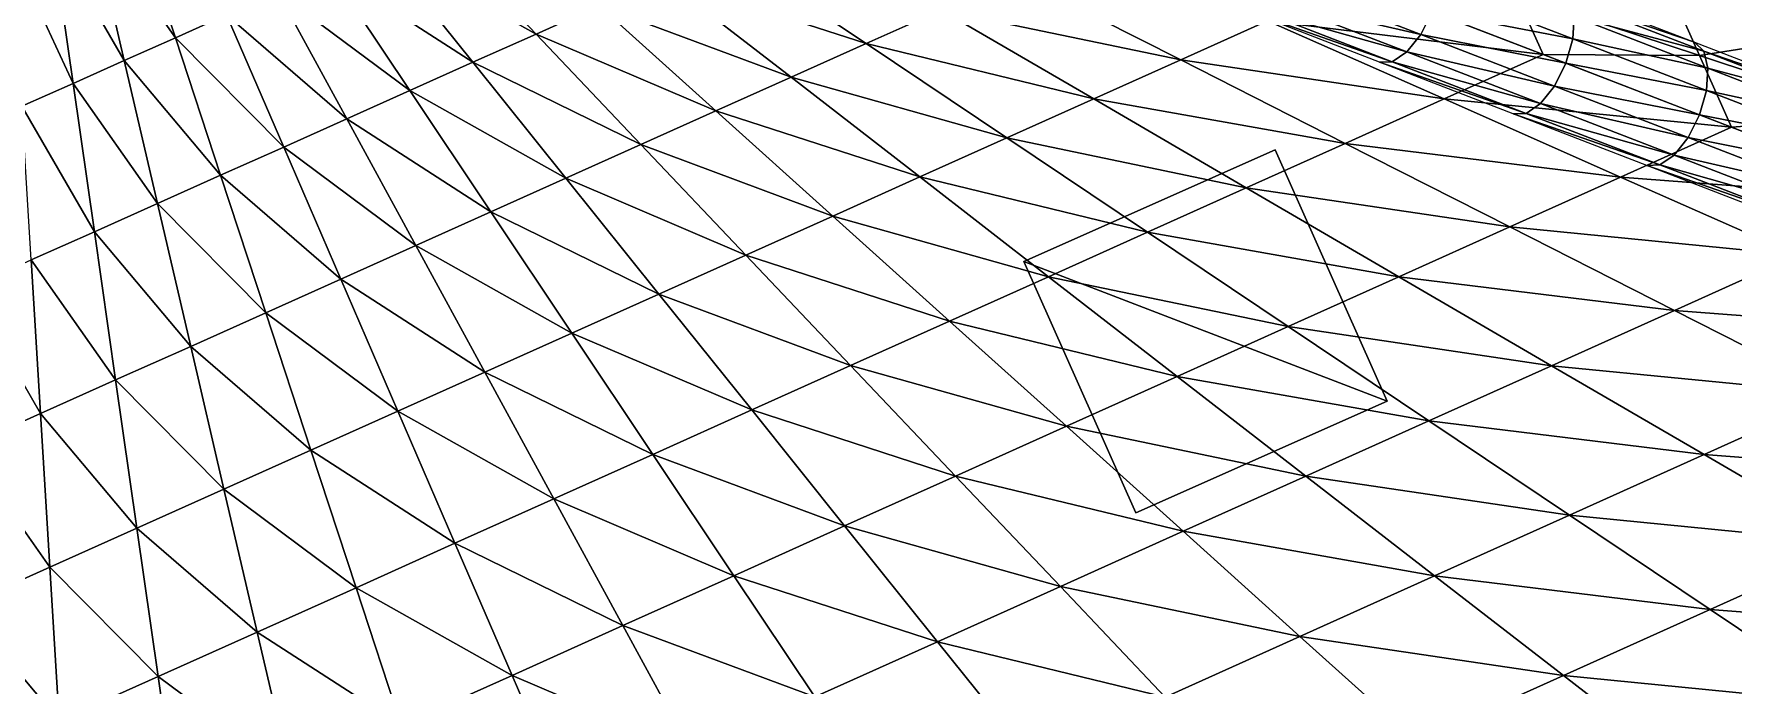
# Model space of a CAD drawing. Header units: metres. Extents: x -32.6 to 43.8, y -33.1 to 27.7.
# Drawn here: x -0.993 to 2.093, y 0.325 to 1.509 of the extents above; entities that cross this region are included whole.
import ezdxf

# ---------------------------------------------------------------- set-up
doc = ezdxf.new("R2010")
doc.units = ezdxf.units.M
for name, color, linetype in [('HREBENACE', 1, 'CONTINUOUS'), ('KOMINY', 3, 'CONTINUOUS'), ('STRECHA_JIH', 6, 'CONTINUOUS'), ('STRECHA_VYCHOD', 1, 'CONTINUOUS')]:
    doc.layers.add(name, color=color, linetype=linetype)

msp = doc.modelspace()

# ---------------------------------------------------------------- linework, layer by layer
at = {"layer": 'HREBENACE'}
for points in [[(-1.2347, 1.4736, 11.6981), (-1.2505, 1.5092, 11.7241), (-0.9893, 1.6255, 11.7241)], [(-1.2347, 1.4736, 11.6981), (-0.9893, 1.6255, 11.7241), (-0.9734, 1.5899, 11.6981)], [(-1.2241, 1.4499, 11.6591), (-1.2347, 1.4736, 11.6981), (-0.9734, 1.5899, 11.6981)], [(-1.2241, 1.4499, 11.6591), (-0.9734, 1.5899, 11.6981), (-0.9629, 1.5661, 11.6591)], [(1.5263, 1.5081, 10.8841), (1.258, 1.57, 10.999), (1.2834, 1.6019, 11.022)], [(1.5468, 1.5494, 10.8922), (1.5263, 1.5081, 10.8841), (1.2834, 1.6019, 11.022)], [(1.8022, 1.4999, 10.7463), (1.5468, 1.5494, 10.8922), (1.5594, 1.5938, 10.8841)], [(1.8049, 1.5406, 10.7233), (1.8022, 1.4999, 10.7463), (1.5594, 1.5938, 10.8841)], [(2.0234, 1.4939, 10.5104), (1.7973, 1.5715, 10.6889), (1.7806, 1.5877, 10.6483)], [(-1.2204, 1.4415, 11.6132), (-1.2241, 1.4499, 11.6591), (-0.9629, 1.5661, 11.6591)], [(-1.2204, 1.4415, 11.6132), (-0.9629, 1.5661, 11.6591), (-0.9591, 1.5578, 11.6132)], [(1.4745, 1.4584, 10.8267), (1.2083, 1.5515, 10.924), (1.2316, 1.5523, 10.9646)], [(1.4745, 1.4584, 10.8267), (1.4512, 1.4577, 10.7861), (1.2083, 1.5515, 10.924)], [(1.5009, 1.4762, 10.8611), (1.2316, 1.5523, 10.9646), (1.258, 1.57, 10.999)], [(1.5009, 1.4762, 10.8611), (1.4745, 1.4584, 10.8267), (1.2316, 1.5523, 10.9646)], [(1.5263, 1.5081, 10.8841), (1.5009, 1.4762, 10.8611), (1.258, 1.57, 10.999)], [(1.7897, 1.4556, 10.7543), (1.5263, 1.5081, 10.8841), (1.5468, 1.5494, 10.8922)], [(1.8022, 1.4999, 10.7463), (1.7897, 1.4556, 10.7543), (1.5468, 1.5494, 10.8922)], [(2.0234, 1.4939, 10.5104), (2.0402, 1.4777, 10.551), (1.7973, 1.5715, 10.6889)], [(2.0402, 1.4777, 10.551), (1.8049, 1.5406, 10.7233), (1.7973, 1.5715, 10.6889)], [(2.0478, 1.4468, 10.5854), (1.8022, 1.4999, 10.7463), (1.8049, 1.5406, 10.7233)], [(2.0402, 1.4777, 10.551), (2.0478, 1.4468, 10.5854), (1.8049, 1.5406, 10.7233)], [(1.7692, 1.4143, 10.7463), (1.5009, 1.4762, 10.8611), (1.5263, 1.5081, 10.8841)], [(1.7897, 1.4556, 10.7543), (1.7692, 1.4143, 10.7463), (1.5263, 1.5081, 10.8841)], [(2.0451, 1.4061, 10.6084), (1.7897, 1.4556, 10.7543), (1.8022, 1.4999, 10.7463)], [(2.0478, 1.4468, 10.5854), (2.0451, 1.4061, 10.6084), (1.8022, 1.4999, 10.7463)], [(2.2663, 1.4001, 10.3726), (2.0402, 1.4777, 10.551), (2.0234, 1.4939, 10.5104)], [(1.7174, 1.3646, 10.6889), (1.4512, 1.4577, 10.7861), (1.4745, 1.4584, 10.8267)], [(1.7174, 1.3646, 10.6889), (1.6941, 1.3639, 10.6483), (1.4512, 1.4577, 10.7861)], [(1.7438, 1.3823, 10.7233), (1.4745, 1.4584, 10.8267), (1.5009, 1.4762, 10.8611)], [(1.7438, 1.3823, 10.7233), (1.7174, 1.3646, 10.6889), (1.4745, 1.4584, 10.8267)], [(1.7692, 1.4143, 10.7463), (1.7438, 1.3823, 10.7233), (1.5009, 1.4762, 10.8611)], [(2.0326, 1.3618, 10.6165), (1.7692, 1.4143, 10.7463), (1.7897, 1.4556, 10.7543)], [(2.0451, 1.4061, 10.6084), (2.0326, 1.3618, 10.6165), (1.7897, 1.4556, 10.7543)], [(2.2663, 1.4001, 10.3726), (2.2831, 1.3838, 10.4132), (2.0402, 1.4777, 10.551)], [(2.2831, 1.3838, 10.4132), (2.0478, 1.4468, 10.5854), (2.0402, 1.4777, 10.551)], [(2.2907, 1.353, 10.4476), (2.0451, 1.4061, 10.6084), (2.0478, 1.4468, 10.5854)], [(2.2831, 1.3838, 10.4132), (2.2907, 1.353, 10.4476), (2.0478, 1.4468, 10.5854)], [(2.0121, 1.3205, 10.6084), (1.7438, 1.3823, 10.7233), (1.7692, 1.4143, 10.7463)], [(2.0326, 1.3618, 10.6165), (2.0121, 1.3205, 10.6084), (1.7692, 1.4143, 10.7463)], [(2.288, 1.3123, 10.4706), (2.0326, 1.3618, 10.6165), (2.0451, 1.4061, 10.6084)], [(2.2907, 1.353, 10.4476), (2.288, 1.3123, 10.4706), (2.0451, 1.4061, 10.6084)], [(1.9603, 1.2708, 10.551), (1.6941, 1.3639, 10.6483), (1.7174, 1.3646, 10.6889)], [(1.9603, 1.2708, 10.551), (1.937, 1.27, 10.5104), (1.6941, 1.3639, 10.6483)], [(1.9867, 1.2885, 10.5854), (1.7174, 1.3646, 10.6889), (1.7438, 1.3823, 10.7233)], [(1.9867, 1.2885, 10.5854), (1.9603, 1.2708, 10.551), (1.7174, 1.3646, 10.6889)], [(2.0121, 1.3205, 10.6084), (1.9867, 1.2885, 10.5854), (1.7438, 1.3823, 10.7233)], [(2.2755, 1.2679, 10.4786), (2.0121, 1.3205, 10.6084), (2.0326, 1.3618, 10.6165)], [(2.288, 1.3123, 10.4706), (2.2755, 1.2679, 10.4786), (2.0326, 1.3618, 10.6165)], [(2.2549, 1.2266, 10.4706), (1.9867, 1.2885, 10.5854), (2.0121, 1.3205, 10.6084)], [(2.2755, 1.2679, 10.4786), (2.2549, 1.2266, 10.4706), (2.0121, 1.3205, 10.6084)], [(2.2032, 1.177, 10.4132), (1.937, 1.27, 10.5104), (1.9603, 1.2708, 10.551)], [(2.2032, 1.177, 10.4132), (2.1799, 1.1762, 10.3726), (1.937, 1.27, 10.5104)], [(2.2296, 1.1947, 10.4476), (1.9603, 1.2708, 10.551), (1.9867, 1.2885, 10.5854)], [(2.2296, 1.1947, 10.4476), (2.2032, 1.177, 10.4132), (1.9603, 1.2708, 10.551)], [(2.2549, 1.2266, 10.4706), (2.2296, 1.1947, 10.4476), (1.9867, 1.2885, 10.5854)]]:
    msp.add_3dface(points, dxfattribs=at)
at = {"layer": 'KOMINY'}
for points in [[(1.262, 1.2985, 10.2779), (0.8052, 1.0952, 10.2779), (0.8052, 1.0952, 11.9532)], [(1.262, 1.2985, 10.2779), (0.8052, 1.0952, 11.9532), (1.262, 1.2985, 11.9532)], [(0.8052, 1.0952, 11.9532), (1.4653, 0.8417, 11.9532), (1.262, 1.2985, 11.9532)], [(1.4653, 0.8417, 10.2779), (1.262, 1.2985, 10.2779), (1.262, 1.2985, 11.9532)], [(1.4653, 0.8417, 10.2779), (1.262, 1.2985, 11.9532), (1.4653, 0.8417, 11.9532)], [(0.8052, 1.0952, 10.2779), (1.0085, 0.6384, 10.2779), (1.0085, 0.6384, 11.9532)], [(0.8052, 1.0952, 10.2779), (1.0085, 0.6384, 11.9532), (0.8052, 1.0952, 11.9532)], [(0.8052, 1.0952, 11.9532), (1.0085, 0.6384, 11.9532), (1.4653, 0.8417, 11.9532)], [(1.0085, 0.6384, 10.2779), (1.4653, 0.8417, 10.2779), (1.4653, 0.8417, 11.9532)], [(1.0085, 0.6384, 10.2779), (1.4653, 0.8417, 11.9532), (1.0085, 0.6384, 11.9532)]]:
    msp.add_3dface(points, dxfattribs=at)
at = {"layer": 'STRECHA_JIH'}
for points in [[(-0.7359, 1.5021, 11.369), (-0.8892, 1.7203, 11.5632), (-0.8179, 1.752, 11.5632)], [(-0.643, 1.5436, 11.369), (-0.7359, 1.5021, 11.369), (-0.8179, 1.752, 11.5632)], [(-0.8288, 1.4606, 11.369), (-0.9604, 1.6886, 11.5632), (-0.8892, 1.7203, 11.5632)], [(-0.7359, 1.5021, 11.369), (-0.8288, 1.4606, 11.369), (-0.8892, 1.7203, 11.5632)], [(-0.0808, 1.5088, 11.1747), (-0.3642, 1.6681, 11.369), (-0.2712, 1.7097, 11.369)], [(0.0339, 1.5601, 11.1747), (-0.0808, 1.5088, 11.1747), (-0.2712, 1.7097, 11.369)], [(-0.9218, 1.419, 11.369), (-1.0317, 1.6569, 11.5632), (-0.9604, 1.6886, 11.5632)], [(-0.8288, 1.4606, 11.369), (-0.9218, 1.419, 11.369), (-0.9604, 1.6886, 11.5632)], [(-0.1954, 1.4575, 11.1747), (-0.4571, 1.6266, 11.369), (-0.3642, 1.6681, 11.369)], [(-0.0808, 1.5088, 11.1747), (-0.1954, 1.4575, 11.1747), (-0.3642, 1.6681, 11.369)], [(-0.9218, 1.419, 11.369), (-1.0147, 1.3775, 11.369), (-1.0317, 1.6569, 11.5632)], [(0.5186, 1.4914, 10.9805), (0.1485, 1.6115, 11.1747), (0.2631, 1.6628, 11.1747)], [(0.6549, 1.5525, 10.9805), (0.5186, 1.4914, 10.9805), (0.2631, 1.6628, 11.1747)], [(-0.31, 1.4062, 11.1747), (-0.55, 1.5851, 11.369), (-0.4571, 1.6266, 11.369)], [(-0.1954, 1.4575, 11.1747), (-0.31, 1.4062, 11.1747), (-0.4571, 1.6266, 11.369)], [(0.3823, 1.4302, 10.9805), (0.0339, 1.5601, 11.1747), (0.1485, 1.6115, 11.1747)], [(0.5186, 1.4914, 10.9805), (0.3823, 1.4302, 10.9805), (0.1485, 1.6115, 11.1747)], [(1.0901, 1.4618, 10.7863), (0.6549, 1.5525, 10.9805), (0.7912, 1.6136, 10.9805)], [(1.2481, 1.5328, 10.7863), (1.0901, 1.4618, 10.7863), (0.7912, 1.6136, 10.9805)], [(-0.4246, 1.3548, 11.1747), (-0.643, 1.5436, 11.369), (-0.55, 1.5851, 11.369)], [(-0.31, 1.4062, 11.1747), (-0.4246, 1.3548, 11.1747), (-0.55, 1.5851, 11.369)], [(1.7484, 1.4715, 10.592), (1.2481, 1.5328, 10.7863), (1.4061, 1.6037, 10.7863)], [(-0.5393, 1.3035, 11.1747), (-0.7359, 1.5021, 11.369), (-0.643, 1.5436, 11.369)], [(-0.4246, 1.3548, 11.1747), (-0.5393, 1.3035, 11.1747), (-0.643, 1.5436, 11.369)], [(0.246, 1.3691, 10.9805), (-0.0808, 1.5088, 11.1747), (0.0339, 1.5601, 11.1747)], [(0.3823, 1.4302, 10.9805), (0.246, 1.3691, 10.9805), (0.0339, 1.5601, 11.1747)], [(0.9321, 1.3909, 10.7863), (0.5186, 1.4914, 10.9805), (0.6549, 1.5525, 10.9805)], [(1.0901, 1.4618, 10.7863), (0.9321, 1.3909, 10.7863), (0.6549, 1.5525, 10.9805)], [(1.5687, 1.3908, 10.592), (1.0901, 1.4618, 10.7863), (1.2481, 1.5328, 10.7863)], [(1.7484, 1.4715, 10.592), (1.5687, 1.3908, 10.592), (1.2481, 1.5328, 10.7863)], [(-0.6539, 1.2522, 11.1747), (-0.8288, 1.4606, 11.369), (-0.7359, 1.5021, 11.369)], [(-0.5393, 1.3035, 11.1747), (-0.6539, 1.2522, 11.1747), (-0.7359, 1.5021, 11.369)], [(0.1097, 1.3079, 10.9805), (-0.1954, 1.4575, 11.1747), (-0.0808, 1.5088, 11.1747)], [(0.246, 1.3691, 10.9805), (0.1097, 1.3079, 10.9805), (-0.0808, 1.5088, 11.1747)], [(0.7741, 1.3199, 10.7863), (0.3823, 1.4302, 10.9805), (0.5186, 1.4914, 10.9805)], [(0.9321, 1.3909, 10.7863), (0.7741, 1.3199, 10.7863), (0.5186, 1.4914, 10.9805)], [(-0.7685, 1.2008, 11.1747), (-0.9218, 1.419, 11.369), (-0.8288, 1.4606, 11.369)], [(-0.6539, 1.2522, 11.1747), (-0.7685, 1.2008, 11.1747), (-0.8288, 1.4606, 11.369)], [(-0.0266, 1.2468, 10.9805), (-0.31, 1.4062, 11.1747), (-0.1954, 1.4575, 11.1747)], [(0.1097, 1.3079, 10.9805), (-0.0266, 1.2468, 10.9805), (-0.1954, 1.4575, 11.1747)], [(1.389, 1.31, 10.592), (0.9321, 1.3909, 10.7863), (1.0901, 1.4618, 10.7863)], [(1.5687, 1.3908, 10.592), (1.389, 1.31, 10.592), (1.0901, 1.4618, 10.7863)], [(2.0906, 1.3393, 10.3978), (1.5687, 1.3908, 10.592), (1.7484, 1.4715, 10.592)], [(0.6161, 1.249, 10.7863), (0.246, 1.3691, 10.9805), (0.3823, 1.4302, 10.9805)], [(0.7741, 1.3199, 10.7863), (0.6161, 1.249, 10.7863), (0.3823, 1.4302, 10.9805)], [(-0.8831, 1.1495, 11.1747), (-1.0147, 1.3775, 11.369), (-0.9218, 1.419, 11.369)], [(-0.7685, 1.2008, 11.1747), (-0.8831, 1.1495, 11.1747), (-0.9218, 1.419, 11.369)], [(-0.1629, 1.1857, 10.9805), (-0.4246, 1.3548, 11.1747), (-0.31, 1.4062, 11.1747)], [(-0.0266, 1.2468, 10.9805), (-0.1629, 1.1857, 10.9805), (-0.31, 1.4062, 11.1747)], [(1.2093, 1.2293, 10.592), (0.7741, 1.3199, 10.7863), (0.9321, 1.3909, 10.7863)], [(1.389, 1.31, 10.592), (1.2093, 1.2293, 10.592), (0.9321, 1.3909, 10.7863)], [(1.8893, 1.2488, 10.3978), (1.389, 1.31, 10.592), (1.5687, 1.3908, 10.592)], [(2.0906, 1.3393, 10.3978), (1.8893, 1.2488, 10.3978), (1.5687, 1.3908, 10.592)], [(-0.8831, 1.1495, 11.1747), (-0.9977, 1.0982, 11.1747), (-1.0147, 1.3775, 11.369)], [(0.4581, 1.178, 10.7863), (0.1097, 1.3079, 10.9805), (0.246, 1.3691, 10.9805)], [(0.6161, 1.249, 10.7863), (0.4581, 1.178, 10.7863), (0.246, 1.3691, 10.9805)], [(-0.2992, 1.1245, 10.9805), (-0.5393, 1.3035, 11.1747), (-0.4246, 1.3548, 11.1747)], [(-0.1629, 1.1857, 10.9805), (-0.2992, 1.1245, 10.9805), (-0.4246, 1.3548, 11.1747)], [(2.4329, 1.2072, 10.2035), (1.8893, 1.2488, 10.3978), (2.0906, 1.3393, 10.3978)], [(-0.4355, 1.0634, 10.9805), (-0.6539, 1.2522, 11.1747), (-0.5393, 1.3035, 11.1747)], [(-0.2992, 1.1245, 10.9805), (-0.4355, 1.0634, 10.9805), (-0.5393, 1.3035, 11.1747)], [(0.3001, 1.1071, 10.7863), (-0.0266, 1.2468, 10.9805), (0.1097, 1.3079, 10.9805)], [(0.4581, 1.178, 10.7863), (0.3001, 1.1071, 10.7863), (0.1097, 1.3079, 10.9805)], [(1.0296, 1.1485, 10.592), (0.6161, 1.249, 10.7863), (0.7741, 1.3199, 10.7863)], [(1.2093, 1.2293, 10.592), (1.0296, 1.1485, 10.592), (0.7741, 1.3199, 10.7863)], [(1.6879, 1.1582, 10.3978), (1.2093, 1.2293, 10.592), (1.389, 1.31, 10.592)], [(1.8893, 1.2488, 10.3978), (1.6879, 1.1582, 10.3978), (1.389, 1.31, 10.592)], [(-0.5719, 1.0023, 10.9805), (-0.7685, 1.2008, 11.1747), (-0.6539, 1.2522, 11.1747)], [(-0.4355, 1.0634, 10.9805), (-0.5719, 1.0023, 10.9805), (-0.6539, 1.2522, 11.1747)], [(0.1422, 1.0361, 10.7863), (-0.1629, 1.1857, 10.9805), (-0.0266, 1.2468, 10.9805)], [(0.3001, 1.1071, 10.7863), (0.1422, 1.0361, 10.7863), (-0.0266, 1.2468, 10.9805)], [(0.85, 1.0677, 10.592), (0.4581, 1.178, 10.7863), (0.6161, 1.249, 10.7863)], [(1.0296, 1.1485, 10.592), (0.85, 1.0677, 10.592), (0.6161, 1.249, 10.7863)], [(2.2098, 1.1068, 10.2035), (1.6879, 1.1582, 10.3978), (1.8893, 1.2488, 10.3978)], [(2.4329, 1.2072, 10.2035), (2.2098, 1.1068, 10.2035), (1.8893, 1.2488, 10.3978)], [(1.4865, 1.0676, 10.3978), (1.0296, 1.1485, 10.592), (1.2093, 1.2293, 10.592)], [(1.6879, 1.1582, 10.3978), (1.4865, 1.0676, 10.3978), (1.2093, 1.2293, 10.592)], [(-0.7082, 0.9411, 10.9805), (-0.8831, 1.1495, 11.1747), (-0.7685, 1.2008, 11.1747)], [(-0.5719, 1.0023, 10.9805), (-0.7082, 0.9411, 10.9805), (-0.7685, 1.2008, 11.1747)], [(-0.0158, 0.9652, 10.7863), (-0.2992, 1.1245, 10.9805), (-0.1629, 1.1857, 10.9805)], [(0.1422, 1.0361, 10.7863), (-0.0158, 0.9652, 10.7863), (-0.1629, 1.1857, 10.9805)], [(0.6703, 0.987, 10.592), (0.3001, 1.1071, 10.7863), (0.4581, 1.178, 10.7863)], [(0.85, 1.0677, 10.592), (0.6703, 0.987, 10.592), (0.4581, 1.178, 10.7863)], [(-0.8445, 0.88, 10.9805), (-0.9977, 1.0982, 11.1747), (-0.8831, 1.1495, 11.1747)], [(-0.7082, 0.9411, 10.9805), (-0.8445, 0.88, 10.9805), (-0.8831, 1.1495, 11.1747)], [(1.2852, 0.9771, 10.3978), (0.85, 1.0677, 10.592), (1.0296, 1.1485, 10.592)], [(1.4865, 1.0676, 10.3978), (1.2852, 0.9771, 10.3978), (1.0296, 1.1485, 10.592)], [(1.9868, 1.0064, 10.2035), (1.4865, 1.0676, 10.3978), (1.6879, 1.1582, 10.3978)], [(2.2098, 1.1068, 10.2035), (1.9868, 1.0064, 10.2035), (1.6879, 1.1582, 10.3978)], [(-0.1738, 0.8942, 10.7863), (-0.4355, 1.0634, 10.9805), (-0.2992, 1.1245, 10.9805)], [(-0.0158, 0.9652, 10.7863), (-0.1738, 0.8942, 10.7863), (-0.2992, 1.1245, 10.9805)], [(-0.9808, 0.8188, 10.9805), (-1.1124, 1.0469, 11.1747), (-0.9977, 1.0982, 11.1747)], [(-0.8445, 0.88, 10.9805), (-0.9808, 0.8188, 10.9805), (-0.9977, 1.0982, 11.1747)], [(0.4906, 0.9062, 10.592), (0.1422, 1.0361, 10.7863), (0.3001, 1.1071, 10.7863)], [(0.6703, 0.987, 10.592), (0.4906, 0.9062, 10.592), (0.3001, 1.1071, 10.7863)], [(2.5304, 0.9648, 10.0093), (1.9868, 1.0064, 10.2035), (2.2098, 1.1068, 10.2035)], [(-0.3318, 0.8233, 10.7863), (-0.5719, 1.0023, 10.9805), (-0.4355, 1.0634, 10.9805)], [(-0.1738, 0.8942, 10.7863), (-0.3318, 0.8233, 10.7863), (-0.4355, 1.0634, 10.9805)], [(1.0838, 0.8865, 10.3978), (0.6703, 0.987, 10.592), (0.85, 1.0677, 10.592)], [(1.2852, 0.9771, 10.3978), (1.0838, 0.8865, 10.3978), (0.85, 1.0677, 10.592)], [(1.7637, 0.906, 10.2035), (1.2852, 0.9771, 10.3978), (1.4865, 1.0676, 10.3978)], [(1.9868, 1.0064, 10.2035), (1.7637, 0.906, 10.2035), (1.4865, 1.0676, 10.3978)], [(-0.9808, 0.8188, 10.9805), (-1.1171, 0.7577, 10.9805), (-1.1124, 1.0469, 11.1747)], [(0.3109, 0.8255, 10.592), (-0.0158, 0.9652, 10.7863), (0.1422, 1.0361, 10.7863)], [(0.4906, 0.9062, 10.592), (0.3109, 0.8255, 10.592), (0.1422, 1.0361, 10.7863)], [(-0.4898, 0.7524, 10.7863), (-0.7082, 0.9411, 10.9805), (-0.5719, 1.0023, 10.9805)], [(-0.3318, 0.8233, 10.7863), (-0.4898, 0.7524, 10.7863), (-0.5719, 1.0023, 10.9805)], [(2.2857, 0.8546, 10.0093), (1.7637, 0.906, 10.2035), (1.9868, 1.0064, 10.2035)], [(2.5304, 0.9648, 10.0093), (2.2857, 0.8546, 10.0093), (1.9868, 1.0064, 10.2035)], [(0.1312, 0.7447, 10.592), (-0.1738, 0.8942, 10.7863), (-0.0158, 0.9652, 10.7863)], [(0.3109, 0.8255, 10.592), (0.1312, 0.7447, 10.592), (-0.0158, 0.9652, 10.7863)], [(0.8824, 0.7959, 10.3978), (0.4906, 0.9062, 10.592), (0.6703, 0.987, 10.592)], [(1.0838, 0.8865, 10.3978), (0.8824, 0.7959, 10.3978), (0.6703, 0.987, 10.592)], [(1.5407, 0.8056, 10.2035), (1.0838, 0.8865, 10.3978), (1.2852, 0.9771, 10.3978)], [(1.7637, 0.906, 10.2035), (1.5407, 0.8056, 10.2035), (1.2852, 0.9771, 10.3978)], [(-0.6478, 0.6814, 10.7863), (-0.8445, 0.88, 10.9805), (-0.7082, 0.9411, 10.9805)], [(-0.4898, 0.7524, 10.7863), (-0.6478, 0.6814, 10.7863), (-0.7082, 0.9411, 10.9805)], [(0.6811, 0.7054, 10.3978), (0.3109, 0.8255, 10.592), (0.4906, 0.9062, 10.592)], [(0.8824, 0.7959, 10.3978), (0.6811, 0.7054, 10.3978), (0.4906, 0.9062, 10.592)], [(2.0409, 0.7444, 10.0093), (1.5407, 0.8056, 10.2035), (1.7637, 0.906, 10.2035)], [(2.2857, 0.8546, 10.0093), (2.0409, 0.7444, 10.0093), (1.7637, 0.906, 10.2035)], [(-0.8058, 0.6105, 10.7863), (-0.9808, 0.8188, 10.9805), (-0.8445, 0.88, 10.9805)], [(-0.6478, 0.6814, 10.7863), (-0.8058, 0.6105, 10.7863), (-0.8445, 0.88, 10.9805)], [(-0.0484, 0.664, 10.592), (-0.3318, 0.8233, 10.7863), (-0.1738, 0.8942, 10.7863)], [(0.1312, 0.7447, 10.592), (-0.0484, 0.664, 10.592), (-0.1738, 0.8942, 10.7863)], [(1.3176, 0.7053, 10.2035), (0.8824, 0.7959, 10.3978), (1.0838, 0.8865, 10.3978)], [(1.5407, 0.8056, 10.2035), (1.3176, 0.7053, 10.2035), (1.0838, 0.8865, 10.3978)], [(2.5845, 0.7028, 9.8151), (2.0409, 0.7444, 10.0093), (2.2857, 0.8546, 10.0093)], [(-0.9638, 0.5395, 10.7863), (-1.1171, 0.7577, 10.9805), (-0.9808, 0.8188, 10.9805)], [(-0.8058, 0.6105, 10.7863), (-0.9638, 0.5395, 10.7863), (-0.9808, 0.8188, 10.9805)], [(-0.2281, 0.5832, 10.592), (-0.4898, 0.7524, 10.7863), (-0.3318, 0.8233, 10.7863)], [(-0.0484, 0.664, 10.592), (-0.2281, 0.5832, 10.592), (-0.3318, 0.8233, 10.7863)], [(0.4797, 0.6148, 10.3978), (0.1312, 0.7447, 10.592), (0.3109, 0.8255, 10.592)], [(0.6811, 0.7054, 10.3978), (0.4797, 0.6148, 10.3978), (0.3109, 0.8255, 10.592)], [(1.7962, 0.6342, 10.0093), (1.3176, 0.7053, 10.2035), (1.5407, 0.8056, 10.2035)], [(2.0409, 0.7444, 10.0093), (1.7962, 0.6342, 10.0093), (1.5407, 0.8056, 10.2035)], [(1.0946, 0.6049, 10.2035), (0.6811, 0.7054, 10.3978), (0.8824, 0.7959, 10.3978)], [(1.3176, 0.7053, 10.2035), (1.0946, 0.6049, 10.2035), (0.8824, 0.7959, 10.3978)], [(-0.9638, 0.5395, 10.7863), (-1.1218, 0.4686, 10.7863), (-1.1171, 0.7577, 10.9805)], [(-0.4078, 0.5024, 10.592), (-0.6478, 0.6814, 10.7863), (-0.4898, 0.7524, 10.7863)], [(-0.2281, 0.5832, 10.592), (-0.4078, 0.5024, 10.592), (-0.4898, 0.7524, 10.7863)], [(0.2783, 0.5242, 10.3978), (-0.0484, 0.664, 10.592), (0.1312, 0.7447, 10.592)], [(0.4797, 0.6148, 10.3978), (0.2783, 0.5242, 10.3978), (0.1312, 0.7447, 10.592)], [(2.3181, 0.5828, 9.8151), (1.7962, 0.6342, 10.0093), (2.0409, 0.7444, 10.0093)], [(2.5845, 0.7028, 9.8151), (2.3181, 0.5828, 9.8151), (2.0409, 0.7444, 10.0093)], [(-0.5875, 0.4217, 10.592), (-0.8058, 0.6105, 10.7863), (-0.6478, 0.6814, 10.7863)], [(-0.4078, 0.5024, 10.592), (-0.5875, 0.4217, 10.592), (-0.6478, 0.6814, 10.7863)], [(0.8715, 0.5045, 10.2035), (0.4797, 0.6148, 10.3978), (0.6811, 0.7054, 10.3978)], [(1.0946, 0.6049, 10.2035), (0.8715, 0.5045, 10.2035), (0.6811, 0.7054, 10.3978)], [(1.5514, 0.524, 10.0093), (1.0946, 0.6049, 10.2035), (1.3176, 0.7053, 10.2035)], [(1.7962, 0.6342, 10.0093), (1.5514, 0.524, 10.0093), (1.3176, 0.7053, 10.2035)], [(0.077, 0.4337, 10.3978), (-0.2281, 0.5832, 10.592), (-0.0484, 0.664, 10.592)], [(0.2783, 0.5242, 10.3978), (0.077, 0.4337, 10.3978), (-0.0484, 0.664, 10.592)], [(2.0517, 0.4628, 9.8151), (1.5514, 0.524, 10.0093), (1.7962, 0.6342, 10.0093)], [(2.3181, 0.5828, 9.8151), (2.0517, 0.4628, 9.8151), (1.7962, 0.6342, 10.0093)], [(-0.7672, 0.3409, 10.592), (-0.9638, 0.5395, 10.7863), (-0.8058, 0.6105, 10.7863)], [(-0.5875, 0.4217, 10.592), (-0.7672, 0.3409, 10.592), (-0.8058, 0.6105, 10.7863)], [(0.6485, 0.4041, 10.2035), (0.2783, 0.5242, 10.3978), (0.4797, 0.6148, 10.3978)], [(0.8715, 0.5045, 10.2035), (0.6485, 0.4041, 10.2035), (0.4797, 0.6148, 10.3978)], [(1.3067, 0.4138, 10.0093), (0.8715, 0.5045, 10.2035), (1.0946, 0.6049, 10.2035)], [(1.5514, 0.524, 10.0093), (1.3067, 0.4138, 10.0093), (1.0946, 0.6049, 10.2035)], [(-0.1244, 0.3431, 10.3978), (-0.4078, 0.5024, 10.592), (-0.2281, 0.5832, 10.592)], [(0.077, 0.4337, 10.3978), (-0.1244, 0.3431, 10.3978), (-0.2281, 0.5832, 10.592)], [(2.5953, 0.4212, 9.6208), (2.0517, 0.4628, 9.8151), (2.3181, 0.5828, 9.8151)], [(-0.9468, 0.2602, 10.592), (-1.1218, 0.4686, 10.7863), (-0.9638, 0.5395, 10.7863)], [(-0.7672, 0.3409, 10.592), (-0.9468, 0.2602, 10.592), (-0.9638, 0.5395, 10.7863)], [(-0.3258, 0.2525, 10.3978), (-0.5875, 0.4217, 10.592), (-0.4078, 0.5024, 10.592)], [(-0.1244, 0.3431, 10.3978), (-0.3258, 0.2525, 10.3978), (-0.4078, 0.5024, 10.592)], [(0.4254, 0.3038, 10.2035), (0.077, 0.4337, 10.3978), (0.2783, 0.5242, 10.3978)], [(0.6485, 0.4041, 10.2035), (0.4254, 0.3038, 10.2035), (0.2783, 0.5242, 10.3978)], [(1.062, 0.3037, 10.0093), (0.6485, 0.4041, 10.2035), (0.8715, 0.5045, 10.2035)], [(1.3067, 0.4138, 10.0093), (1.062, 0.3037, 10.0093), (0.8715, 0.5045, 10.2035)], [(1.7853, 0.3428, 9.8151), (1.3067, 0.4138, 10.0093), (1.5514, 0.524, 10.0093)], [(2.0517, 0.4628, 9.8151), (1.7853, 0.3428, 9.8151), (1.5514, 0.524, 10.0093)], [(-0.9468, 0.2602, 10.592), (-1.1265, 0.1794, 10.592), (-1.1218, 0.4686, 10.7863)], [(0.2024, 0.2034, 10.2035), (-0.1244, 0.3431, 10.3978), (0.077, 0.4337, 10.3978)], [(0.4254, 0.3038, 10.2035), (0.2024, 0.2034, 10.2035), (0.077, 0.4337, 10.3978)], [(2.3072, 0.2914, 9.6208), (1.7853, 0.3428, 9.8151), (2.0517, 0.4628, 9.8151)], [(2.5953, 0.4212, 9.6208), (2.3072, 0.2914, 9.6208), (2.0517, 0.4628, 9.8151)], [(-0.5271, 0.162, 10.3978), (-0.7672, 0.3409, 10.592), (-0.5875, 0.4217, 10.592)], [(-0.3258, 0.2525, 10.3978), (-0.5271, 0.162, 10.3978), (-0.5875, 0.4217, 10.592)], [(0.8172, 0.1935, 10.0093), (0.4254, 0.3038, 10.2035), (0.6485, 0.4041, 10.2035)], [(1.062, 0.3037, 10.0093), (0.8172, 0.1935, 10.0093), (0.6485, 0.4041, 10.2035)], [(1.5189, 0.2228, 9.8151), (1.062, 0.3037, 10.0093), (1.3067, 0.4138, 10.0093)], [(1.7853, 0.3428, 9.8151), (1.5189, 0.2228, 9.8151), (1.3067, 0.4138, 10.0093)], [(-0.7285, 0.0714, 10.3978), (-0.9468, 0.2602, 10.592), (-0.7672, 0.3409, 10.592)], [(-0.5271, 0.162, 10.3978), (-0.7285, 0.0714, 10.3978), (-0.7672, 0.3409, 10.592)], [(-0.0207, 0.103, 10.2035), (-0.3258, 0.2525, 10.3978), (-0.1244, 0.3431, 10.3978)], [(0.2024, 0.2034, 10.2035), (-0.0207, 0.103, 10.2035), (-0.1244, 0.3431, 10.3978)], [(2.0191, 0.1615, 9.6208), (1.5189, 0.2228, 9.8151), (1.7853, 0.3428, 9.8151)], [(2.3072, 0.2914, 9.6208), (2.0191, 0.1615, 9.6208), (1.7853, 0.3428, 9.8151)]]:
    msp.add_3dface(points, dxfattribs=at)
at = {"layer": 'STRECHA_VYCHOD'}
for points in [[(1.6999, 1.5804, 10.592), (1.7484, 1.4715, 10.592), (1.4061, 1.6037, 10.7863)], [(1.9743, 1.6005, 10.3978), (2.0325, 1.4699, 10.3978), (1.6999, 1.5804, 10.592)], [(2.0325, 1.4699, 10.3978), (1.7484, 1.4715, 10.592), (1.6999, 1.5804, 10.592)], [(2.2972, 1.5118, 10.2035), (2.0325, 1.4699, 10.3978), (1.9743, 1.6005, 10.3978)], [(2.2972, 1.5118, 10.2035), (2.365, 1.3595, 10.2035), (2.0325, 1.4699, 10.3978)], [(2.0325, 1.4699, 10.3978), (2.0906, 1.3393, 10.3978), (1.7484, 1.4715, 10.592)], [(2.365, 1.3595, 10.2035), (2.0906, 1.3393, 10.3978), (2.0325, 1.4699, 10.3978)], [(2.365, 1.3595, 10.2035), (2.4329, 1.2072, 10.2035), (2.0906, 1.3393, 10.3978)]]:
    msp.add_3dface(points, dxfattribs=at)

doc.saveas('drawing.dxf')
